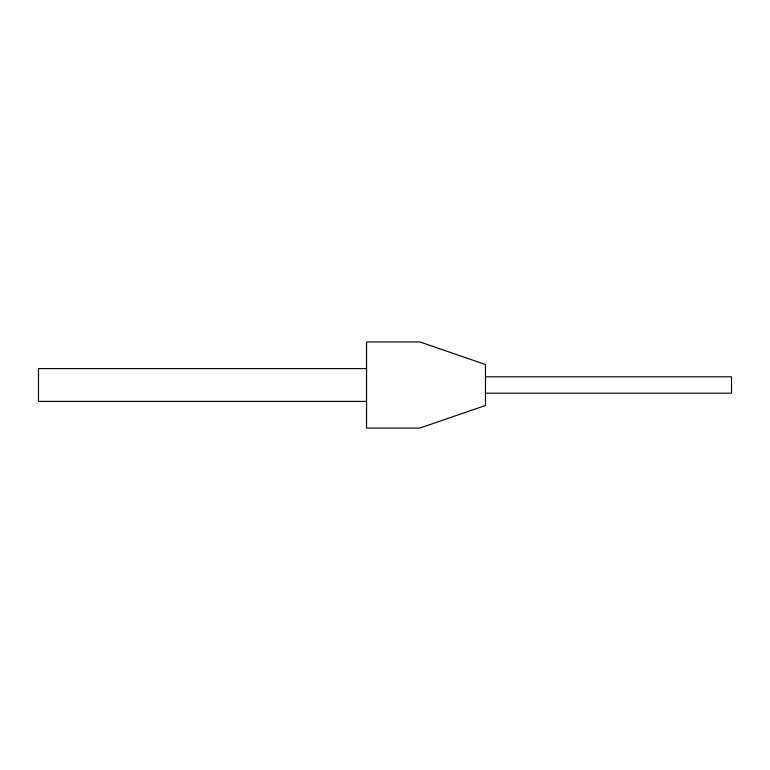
<?xml version="1.0" encoding="UTF-8"?>
<svg xmlns="http://www.w3.org/2000/svg" width="770" height="770" viewBox="0 0 770 770"><rect width="100%" height="100%" fill="white"/><g stroke="black" fill="none" stroke-linecap="round" stroke-linejoin="round"><path stroke-width="1.16" d="M366.549 368.599L38.5 368.599L38.5 401.401L366.549 401.401M485.466 376.8L731.5 376.8L731.5 393.2L485.466 393.2M485.466 405.501L419.852 428.053L366.549 428.053L366.549 341.947L419.852 341.947L485.466 364.499L485.466 405.501"/></g></svg>
